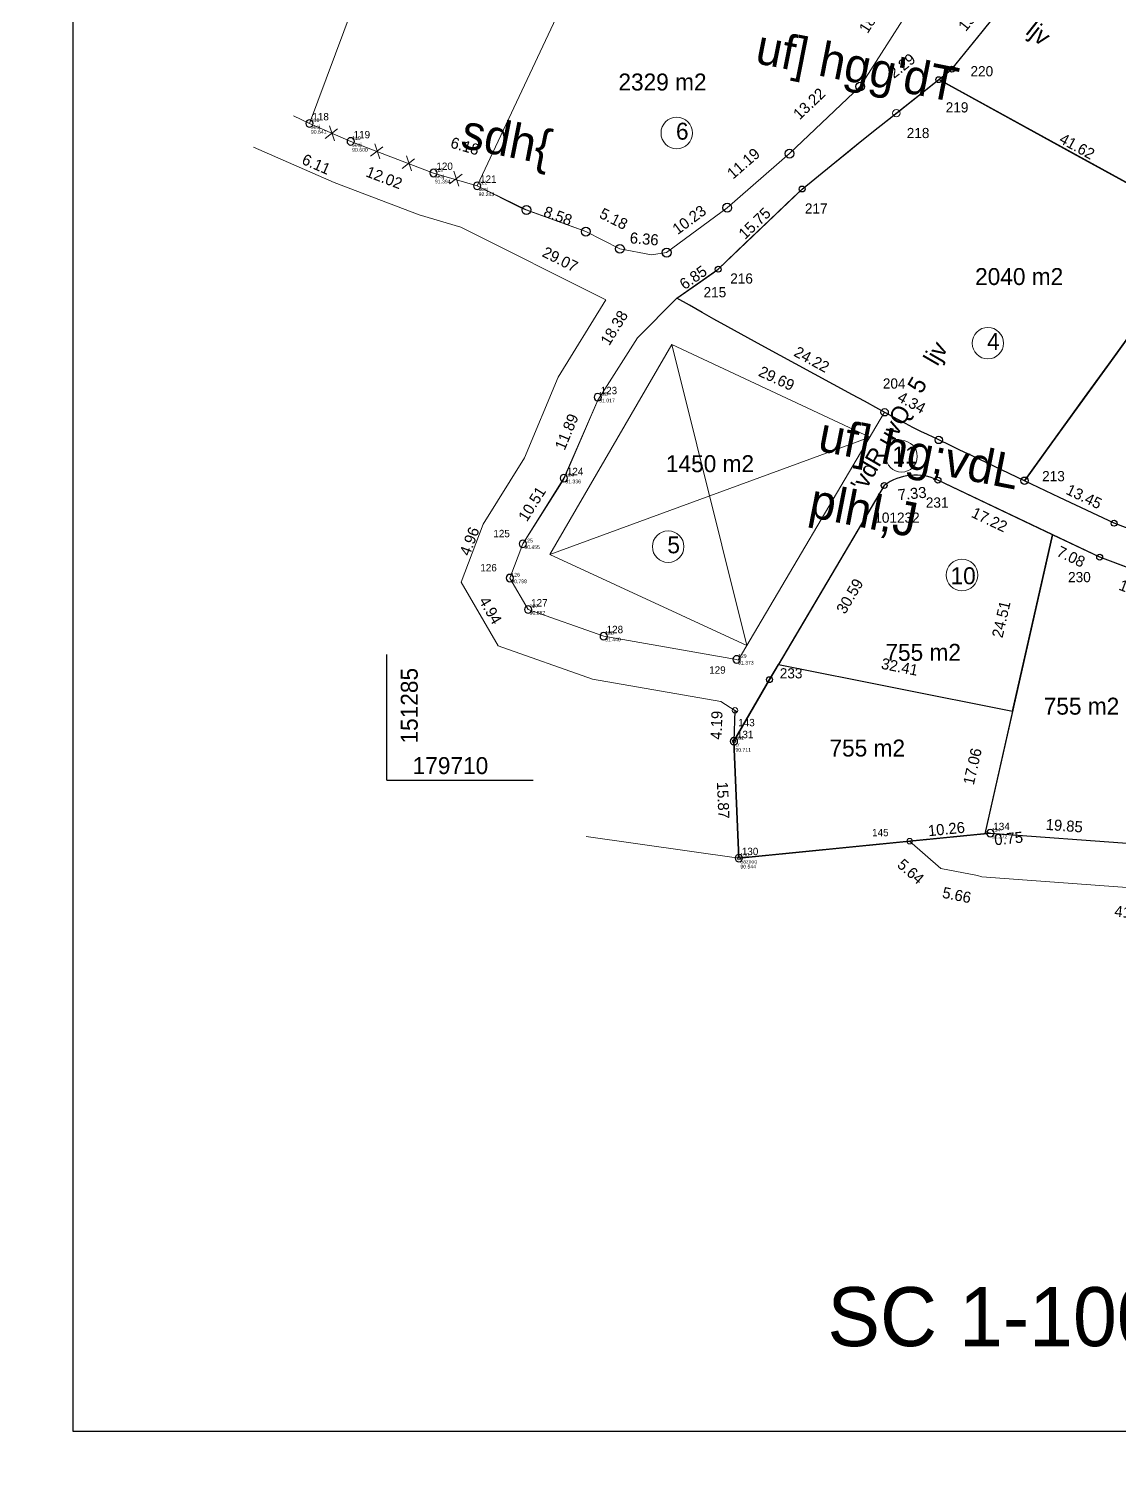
# Model space of a CAD drawing. Header units: millimetres. Extents: x 0 to 151572, y 0 to 180002.
# Drawn here: x 151236.5 to 151384.3, y 179614.7 to 179811.9 of the extents above; entities that cross this region are included whole.
import ezdxf

# ---------------------------------------------------------------- set-up
doc = ezdxf.new("R2010")
doc.units = ezdxf.units.MM
doc.layers.get('0').update_dxf_attribs({"linetype": 'CONTINUOUS'})
doc.layers.get('DEFPOINTS').update_dxf_attribs({"linetype": 'CONTINUOUS'})
for name, color, linetype in [('5azooq', 7, 'CONTINUOUS'), ('cr', 7, 'CONTINUOUS'), ('DIM', 12, 'CONTINUOUS'), ('DIM6', 2, 'CONTINUOUS'), ('FRAME', 7, 'CONTINUOUS'), ('Layer1', 4, 'CONTINUOUS'), ('LINE', 3, 'CONTINUOUS'), ('Point_Names', 7, 'CONTINUOUS'), ('seaj', 7, 'CONTINUOUS'), ('TEXT', 6, 'CONTINUOUS')]:
    doc.layers.add(name, color=color, linetype=linetype)
doc.styles.add('F1', font='f1.shx', dxfattribs={"height": 0.5})
doc.styles.add('MONOTEXT', font='txt')
doc.dimstyles.new('250', dxfattribs={"dimtxt": 1.5, "dimasz": 0.18, "dimexe": 0.18, "dimexo": 0.0625, "dimgap": 0.09, "dimtad": 0, "dimzin": 0, "dimdsep": 46, "dimtxsty": 'Standard', "dimcen": 0.09, "dimse1": 1, "dimse2": 1, "dimsd1": 1, "dimsd2": 1, "dimclrt": 2, "dimazin": 0, "dimtfac": 1, "dimtofl": 0, "dimtmove": 0, "dimatfit": 3, "dimfxl": 0, "dimtolj": 1, "dimtzin": 0, "dimarcsym": 0})

# ---------------------------------------------------------------- blocks, each defined once
blk = doc.blocks.new('CIRCLE', base_point=(100, 100))
at = {"color": 0}
for start, end in [(90, 270), (270, 90)]:
    blk.add_arc((100, 100), 100, start, end, dxfattribs=at)
at = {"flags": 1}
for tag in ['NAME', 'FEATURE_CODE']:
    blk.add_attdef(tag, (0, 0), '', height=1, dxfattribs=at)
blk = doc.blocks.new('*D36')
at = {"layer": 'DEFPOINTS', "color": 0}
for p in [(151301.7, 179737.42), (151304.18, 179733.16), (151300.31, 179730.9)]:
    blk.add_point(p, dxfattribs=at)
at = {"layer": 'DIM6', "color": 2, "lineweight": 0, "insert": (151299.06, 179733.03), "char_height": 1.5, "attachment_point": 5, "rotation": 300.2538}
blk.add_mtext('\\A1;4.94', dxfattribs=at)
blk = doc.blocks.new('*D35')
at = {"layer": 'DEFPOINTS', "color": 0}
for p in [(151303.46, 179742.05), (151295.25, 179739.88), (151301.7, 179737.42)]:
    blk.add_point(p, dxfattribs=at)
at = {"layer": 'DIM6', "color": 2, "lineweight": 0, "insert": (151296.22, 179742.4), "char_height": 1.5, "attachment_point": 5, "rotation": 69.1301}
blk.add_mtext('\\A1;4.96', dxfattribs=at)
blk = doc.blocks.new('*D34')
at = {"layer": 'DEFPOINTS', "color": 0}
for p in [(151309.03, 179750.97), (151301.93, 179743.01), (151303.46, 179742.05)]:
    blk.add_point(p, dxfattribs=at)
at = {"layer": 'DIM6', "color": 2, "lineweight": 0, "insert": (151304.71, 179747.47), "char_height": 1.5, "attachment_point": 5, "rotation": 58.0022}
blk.add_mtext('\\A1;10.51', dxfattribs=at)
blk = doc.blocks.new('*D33')
at = {"layer": 'DEFPOINTS', "color": 0}
for p in [(151313.62, 179761.93), (151307.11, 179751.77), (151309.03, 179750.97)]:
    blk.add_point(p, dxfattribs=at)
at = {"layer": 'DIM6', "color": 2, "lineweight": 0, "insert": (151309.41, 179757.25), "char_height": 1.5, "attachment_point": 5, "rotation": 67.3004}
blk.add_mtext('\\A1;11.89', dxfattribs=at)
blk = doc.blocks.new('*D32')
at = {"layer": 'DEFPOINTS', "color": 0}
for p in [(151323.25, 179777.59), (151311.04, 179763.52), (151313.62, 179761.93)]:
    blk.add_point(p, dxfattribs=at)
at = {"layer": 'DIM6', "color": 2, "lineweight": 0, "insert": (151315.86, 179771.35), "char_height": 1.5, "attachment_point": 5, "rotation": 58.401}
blk.add_mtext('\\A1;18.38', dxfattribs=at)
blk = doc.blocks.new('*D31')
at = {"layer": 'DEFPOINTS', "color": 0}
for p in [(151297.26, 179790.61), (151295.52, 179787.14), (151323.25, 179777.59)]:
    blk.add_point(p, dxfattribs=at)
at = {"layer": 'DIM6', "color": 2, "lineweight": 0, "insert": (151308.52, 179780.63), "char_height": 1.5, "attachment_point": 5, "rotation": 333.387}
blk.add_mtext('\\A1;29.07', dxfattribs=at)
blk = doc.blocks.new('*D30')
at = {"layer": 'DEFPOINTS', "color": 0}
for p in [(151292.64, 179796.84), (151291.33, 179792.34), (151297.26, 179790.61)]:
    blk.add_point(p, dxfattribs=at)
at = {"layer": 'DIM6', "color": 2, "lineweight": 0, "insert": (151295.61, 179795.98), "char_height": 1.5, "attachment_point": 5, "rotation": 343.7105}
blk.add_mtext('\\A1;6.18', dxfattribs=at)
blk = doc.blocks.new('*D29')
at = {"layer": 'DEFPOINTS', "color": 0}
for p in [(151280.1, 179796.64), (151279.04, 179793.85), (151291.33, 179792.34)]:
    blk.add_point(p, dxfattribs=at)
at = {"layer": 'DIM6', "color": 2, "lineweight": 0, "insert": (151284.65, 179791.71), "char_height": 1.5, "attachment_point": 5, "rotation": 339.0704}
blk.add_mtext('\\A1;12.02', dxfattribs=at)
blk = doc.blocks.new('*D28')
at = {"layer": 'DEFPOINTS', "color": 0}
for p in [(151274.5, 179799.07), (151280.1, 179796.64), (151272.63, 179794.74)]:
    blk.add_point(p, dxfattribs=at)
at = {"layer": 'DIM6', "color": 2, "lineweight": 0, "insert": (151275.43, 179793.53), "char_height": 1.5, "attachment_point": 5, "rotation": 336.5259}
blk.add_mtext('\\A1;6.11', dxfattribs=at)
blk = doc.blocks.new('*D8')
at = {"layer": 'DEFPOINTS', "color": 0}
for p in [(151332.1, 179715.29), (151330.97, 179699.36), (151332.78, 179699.43)]:
    blk.add_point(p, dxfattribs=at)
at = {"layer": 'DIM6', "color": 2, "lineweight": 0, "insert": (151330.63, 179707.28), "char_height": 1.5, "attachment_point": 5, "rotation": 272.4301}
blk.add_mtext('\\A1;15.87', dxfattribs=at)
blk = doc.blocks.new('*D6')
at = {"layer": 'DEFPOINTS', "color": 0}
for p in [(151355.94, 179701.73), (151360.19, 179698.02), (151358.22, 179695.77)]:
    blk.add_point(p, dxfattribs=at)
at = {"layer": 'DIM6', "color": 2, "lineweight": 0, "insert": (151356.09, 179697.62), "char_height": 1.5, "attachment_point": 5, "rotation": 318.8073}
blk.add_mtext('\\A1;5.64', dxfattribs=at)
blk = doc.blocks.new('*D5')
at = {"layer": 'DEFPOINTS', "color": 0}
for p in [(151360.19, 179698.02), (151365.73, 179696.89), (151365.11, 179693.86)]:
    blk.add_point(p, dxfattribs=at)
at = {"layer": 'DIM6', "color": 2, "lineweight": 0, "insert": (151362.34, 179694.42), "char_height": 1.5, "attachment_point": 5, "rotation": 348.4714}
blk.add_mtext('\\A1;5.66', dxfattribs=at)
blk = doc.blocks.new('*D4')
at = {"layer": 'DEFPOINTS', "color": 0}
for p in [(151365.73, 179696.89), (151407.32, 179692.47), (151407.04, 179689.8)]:
    blk.add_point(p, dxfattribs=at)
at = {"layer": 'DIM6', "color": 2, "lineweight": 0, "insert": (151386.24, 179692), "char_height": 1.5, "attachment_point": 5, "rotation": 353.9365}
blk.add_mtext('\\A1;41.83', dxfattribs=at)
blk = doc.blocks.new('*D3')
at = {"layer": 'DEFPOINTS', "color": 0}
for p in [(151329.82, 179719.56), (151332.24, 179719.48), (151332.1, 179715.29)]:
    blk.add_point(p, dxfattribs=at)
at = {"layer": 'DIM6', "color": 2, "lineweight": 0, "insert": (151329.75, 179717.46), "char_height": 1.5, "attachment_point": 5, "rotation": 88.1354}
blk.add_mtext('\\A1;4.19', dxfattribs=at)
blk = doc.blocks.new('*D43')
at = {"layer": 'DEFPOINTS', "color": 0}
for p in [(151353.93, 179762.45), (151352.55, 179759.89, 92.68), (151356.36, 179757.82, 93.5)]:
    blk.add_point(p, dxfattribs=at)
at = {"layer": 'DIM6', "color": 2, "insert": (151356.21, 179761.21), "char_height": 1.5, "attachment_point": 5, "rotation": 331.4659}
blk.add_mtext('\\A1;4.34', dxfattribs=at)
blk = doc.blocks.new('*D44')
at = {"layer": 'DEFPOINTS', "color": 0}
for p in [(151332.02, 179772.85), (151331.27, 179771.46, 93.5), (151352.55, 179759.89, 92.68)]:
    blk.add_point(p, dxfattribs=at)
at = {"layer": 'DIM6', "color": 2, "insert": (151342.66, 179767.07), "char_height": 1.5, "attachment_point": 5, "rotation": 331.4659}
blk.add_mtext('\\A1;24.22', dxfattribs=at)
blk = doc.blocks.new('*D46')
at = {"layer": 'DEFPOINTS', "color": 0}
for p in [(151371.53, 179750.62), (151384.33, 179746.22), (151383.68, 179744.85)]:
    blk.add_point(p, dxfattribs=at)
at = {"layer": 'DIM6', "color": 2, "insert": (151379.61, 179748.46), "char_height": 1.5, "attachment_point": 5, "rotation": 334.604}
blk.add_mtext('\\A1;13.45', dxfattribs=at)
blk = doc.blocks.new('*D57')
at = {"layer": 'DEFPOINTS', "color": 0}
for p in [(151329.39, 179780.12), (151329.97, 179779.29, 92.39), (151324.34, 179775.39, 92.27)]:
    blk.add_point(p, dxfattribs=at)
at = {"layer": 'DIM6', "color": 2, "insert": (151326.58, 179778.17), "char_height": 1.5, "attachment_point": 5, "rotation": 34.7182}
blk.add_mtext('\\A1;6.85', dxfattribs=at)
blk = doc.blocks.new('*D60')
at = {"layer": 'DEFPOINTS', "color": 0}
for p in [(151340.6, 179790.96), (151341.35, 179790.17, 92.68), (151329.97, 179779.29, 92.39)]:
    blk.add_point(p, dxfattribs=at)
at = {"layer": 'DIM6', "color": 2, "insert": (151334.91, 179785.52), "char_height": 1.5, "attachment_point": 5, "rotation": 43.7306}
blk.add_mtext('\\A1;15.75', dxfattribs=at)
blk = doc.blocks.new('*D61')
at = {"layer": 'DEFPOINTS', "color": 0}
for p in [(151358.85, 179810.01), (151361.69, 179806.42, 0.88), (151359.89, 179805.01, 0.88)]:
    blk.add_point(p, dxfattribs=at)
at = {"layer": 'DIM6', "color": 2, "insert": (151354.89, 179806.88), "char_height": 1.5, "attachment_point": 5, "rotation": 38.2867}
blk.add_mtext('\\A1;2.29', dxfattribs=at)
blk = doc.blocks.new('*D62')
at = {"layer": 'DEFPOINTS', "color": 0}
for p in [(151369.32, 179819.78), (151371.21, 179818.26, 0.88), (151361.69, 179806.42, 0.88)]:
    blk.add_point(p, dxfattribs=at)
at = {"layer": 'DIM6', "color": 2, "insert": (151364.56, 179813.86), "char_height": 1.5, "attachment_point": 5, "rotation": 51.1743}
blk.add_mtext('\\A1;15.19', dxfattribs=at)
blk = doc.blocks.new('*D68')
at = {"layer": 'DEFPOINTS', "color": 0}
for p in [(151396.4, 179785.01), (151399.78, 179782.57), (151371.53, 179750.62)]:
    blk.add_point(p, dxfattribs=at)
at = {"layer": 'DIM6', "color": 2, "insert": (151387.35, 179765.37), "char_height": 1.5, "attachment_point": 5, "rotation": 54.1384}
blk.add_mtext('\\A1;42.44', dxfattribs=at)
blk = doc.blocks.new('*D69')
at = {"layer": 'DEFPOINTS', "color": 0}
for p in [(151359.89, 179805.01, 0.88), (151360.41, 179805.95), (151396.4, 179785.01)]:
    blk.add_point(p, dxfattribs=at)
at = {"layer": 'DIM6', "color": 2, "insert": (151378.66, 179795.96), "char_height": 1.5, "attachment_point": 5, "rotation": 331.2913}
blk.add_mtext('\\A1;41.62', dxfattribs=at)
blk = doc.blocks.new('*D78')
at = {"layer": 'DEFPOINTS', "color": 0}
for p in [(151291.89, 179845.62), (151294.83, 179844.52), (151274.5, 179799.07)]:
    blk.add_point(p, dxfattribs=at)
at = {"layer": 'DIM6', "color": 2, "insert": (151286.13, 179821.25), "char_height": 1.5, "attachment_point": 5, "rotation": 69.5151}
blk.add_mtext('\\A1;49.69', dxfattribs=at)
blk = doc.blocks.new('*D79')
at = {"layer": 'DEFPOINTS', "color": 0}
for p in [(151319.72, 179838.41, 91.3), (151293.63, 179792.31), (151297.26, 179790.61, 91.3)]:
    blk.add_point(p, dxfattribs=at)
at = {"layer": 'DIM6', "color": 2, "insert": (151304.86, 179816.21), "char_height": 1.5, "attachment_point": 5, "rotation": 64.8366}
blk.add_mtext('\\A1;52.81', dxfattribs=at)
blk = doc.blocks.new('*D105')
at = {"layer": 'DEFPOINTS', "color": 0}
for p in [(151303.95, 179787.34, 91.3), (151312.24, 179785.05), (151312, 179784.39, 91.3)]:
    blk.add_point(p, dxfattribs=at)
at = {"layer": 'DIM6', "color": 2, "insert": (151308.22, 179786.52), "char_height": 1.5, "attachment_point": 5, "rotation": 339.9257}
blk.add_mtext('\\A1;8.58', dxfattribs=at)
blk = doc.blocks.new('*D106')
at = {"layer": 'DEFPOINTS', "color": 0}
for p in [(151318.09, 179784.97), (151312, 179784.39, 91.3), (151316.63, 179782.06, 91.3)]:
    blk.add_point(p, dxfattribs=at)
at = {"layer": 'DIM6', "color": 2, "insert": (151315.78, 179786.13), "char_height": 1.5, "attachment_point": 5, "rotation": 333.2844}
blk.add_mtext('\\A1;5.18', dxfattribs=at)
blk = doc.blocks.new('*D107')
at = {"layer": 'DEFPOINTS', "color": 0}
for p in [(151323.1, 179783.15), (151316.63, 179782.06, 91.3), (151322.97, 179781.55, 91.3)]:
    blk.add_point(p, dxfattribs=at)
at = {"layer": 'DIM6', "color": 2, "insert": (151319.93, 179783.4), "char_height": 1.5, "attachment_point": 5, "rotation": 355.3859}
blk.add_mtext('\\A1;6.36', dxfattribs=at)
blk = doc.blocks.new('*D108')
at = {"layer": 'DEFPOINTS', "color": 0}
for p in [(151331.19, 179787.64, 91.3), (151321.93, 179782.95), (151322.97, 179781.55, 91.3)]:
    blk.add_point(p, dxfattribs=at)
at = {"layer": 'DIM6', "color": 2, "insert": (151326.04, 179786), "char_height": 1.5, "attachment_point": 5, "rotation": 36.514}
blk.add_mtext('\\A1;10.23', dxfattribs=at)
blk = doc.blocks.new('*D109')
at = {"layer": 'DEFPOINTS', "color": 0}
for p in [(151339.64, 179794.97, 91.3), (151329.16, 179789.97), (151331.19, 179787.64, 91.3)]:
    blk.add_point(p, dxfattribs=at)
at = {"layer": 'DIM6', "color": 2, "insert": (151333.39, 179793.64), "char_height": 1.5, "attachment_point": 5, "rotation": 40.9566}
blk.add_mtext('\\A1;11.19', dxfattribs=at)
blk = doc.blocks.new('*D110')
at = {"layer": 'DEFPOINTS', "color": 0}
for p in [(151347.12, 179806.3), (151349.23, 179804.08, 91.3), (151339.64, 179794.97, 91.3)]:
    blk.add_point(p, dxfattribs=at)
at = {"layer": 'DIM6', "color": 2, "insert": (151342.32, 179801.74), "char_height": 1.5, "attachment_point": 5, "rotation": 43.5345}
blk.add_mtext('\\A1;13.22', dxfattribs=at)
blk = doc.blocks.new('*D111')
at = {"layer": 'DEFPOINTS', "color": 0}
for p in [(151358.95, 179819.29, 91.3), (151346.1, 179806.07), (151349.23, 179804.08, 91.3)]:
    blk.add_point(p, dxfattribs=at)
at = {"layer": 'DIM6', "color": 2, "insert": (151350.96, 179813.68), "char_height": 1.5, "attachment_point": 5, "rotation": 57.4236}
blk.add_mtext('\\A1;18.05', dxfattribs=at)
blk = doc.blocks.new('*D112')
at = {"layer": 'DEFPOINTS', "color": 0}
for p in [(151324.44, 179770.77), (151323.65, 179769.1, 92.32), (151350.56, 179756.53, 92.63)]:
    blk.add_point(p, dxfattribs=at)
at = {"layer": 'DIM6', "color": 2, "insert": (151337.89, 179764.49), "char_height": 1.5, "attachment_point": 5, "rotation": 334.9696}
blk.add_mtext('\\A1;29.69', dxfattribs=at)
blk = doc.blocks.new('*D113')
at = {"layer": 'DEFPOINTS', "color": 0}
for p in [(151352.49, 179749.97, 97.69), (151359.79, 179750.68, 97.69), (151352.63, 179748.51)]:
    blk.add_point(p, dxfattribs=at)
at = {"layer": 'DIM6', "color": 2, "insert": (151356.28, 179748.87), "char_height": 1.5, "attachment_point": 5, "rotation": 5.5684}
blk.add_mtext('\\A1;7.33', dxfattribs=at)
blk = doc.blocks.new('*D114')
at = {"layer": 'DEFPOINTS', "color": 0}
for p in [(151352.49, 179749.97, 92.57), (151336.92, 179723.64, 92.18), (151340.04, 179721.8)]:
    blk.add_point(p, dxfattribs=at)
at = {"layer": 'DIM6', "color": 2, "insert": (151347.82, 179734.96), "char_height": 1.5, "attachment_point": 5, "rotation": 59.4078}
blk.add_mtext('\\A1;30.59', dxfattribs=at)
blk = doc.blocks.new('*D117')
at = {"layer": 'DEFPOINTS', "color": 0}
for p in [(151359.79, 179750.68), (151375.34, 179743.28), (151374.56, 179741.64)]:
    blk.add_point(p, dxfattribs=at)
at = {"layer": 'DIM6', "color": 2, "insert": (151366.78, 179745.34), "char_height": 1.5, "attachment_point": 5, "rotation": 334.5533}
blk.add_mtext('\\A1;17.22', dxfattribs=at)
blk = doc.blocks.new('*D118')
at = {"layer": 'DEFPOINTS', "color": 0}
for p in [(151375.34, 179743.28), (151381.73, 179740.24), (151381.04, 179738.78)]:
    blk.add_point(p, dxfattribs=at)
at = {"layer": 'DIM6', "color": 2, "insert": (151377.84, 179740.31), "char_height": 1.5, "attachment_point": 5, "rotation": 334.5533}
blk.add_mtext('\\A1;7.08', dxfattribs=at)
blk = doc.blocks.new('*D119')
at = {"layer": 'DEFPOINTS', "color": 0}
for p in [(151381.73, 179740.24), (151393.64, 179735.78), (151392.77, 179733.45)]:
    blk.add_point(p, dxfattribs=at)
at = {"layer": 'DIM6', "color": 2, "insert": (151386.82, 179735.69), "char_height": 1.5, "attachment_point": 5, "rotation": 339.471}
blk.add_mtext('\\A1;12.72', dxfattribs=at)
blk = doc.blocks.new('*D122')
at = {"layer": 'DEFPOINTS', "color": 0}
for p in [(151338.69, 179728.53), (151338.13, 179725.69), (151369.92, 179719.38)]:
    blk.add_point(p, dxfattribs=at)
at = {"layer": 'DIM6', "color": 2, "insert": (151354.59, 179725.37), "char_height": 1.5, "attachment_point": 5, "rotation": 348.7759}
blk.add_mtext('\\A1;32.41', dxfattribs=at)
blk = doc.blocks.new('*D123')
at = {"layer": 'DEFPOINTS', "color": 0}
for p in [(151366.35, 179720.19), (151369.92, 179719.38), (151366.15, 179702.74)]:
    blk.add_point(p, dxfattribs=at)
at = {"layer": 'DIM6', "color": 2, "insert": (151364.47, 179711.87), "char_height": 1.5, "attachment_point": 5, "rotation": 77.227}
blk.add_mtext('\\A1;17.06', dxfattribs=at)
blk = doc.blocks.new('*D124')
at = {"layer": 'DEFPOINTS', "color": 0}
for p in [(151371.18, 179744.22), (151375.34, 179743.28), (151369.92, 179719.38)]:
    blk.add_point(p, dxfattribs=at)
at = {"layer": 'DIM6', "color": 2, "insert": (151368.37, 179731.83), "char_height": 1.5, "attachment_point": 5, "rotation": 77.227}
blk.add_mtext('\\A1;24.51', dxfattribs=at)
blk = doc.blocks.new('*D125')
at = {"layer": 'DEFPOINTS', "color": 0}
for p in [(151367.02, 179704.56), (151366.89, 179702.82), (151386.69, 179701.37)]:
    blk.add_point(p, dxfattribs=at)
at = {"layer": 'DIM6', "color": 2, "insert": (151376.92, 179703.83), "char_height": 1.5, "attachment_point": 5, "rotation": 355.8107}
blk.add_mtext('\\A1;19.85', dxfattribs=at)
blk = doc.blocks.new('*D126')
at = {"layer": 'DEFPOINTS', "color": 0}
for p in [(151366.15, 179702.74), (151366.24, 179701.79), (151366.89, 179702.82)]:
    blk.add_point(p, dxfattribs=at)
at = {"layer": 'DIM6', "color": 2, "insert": (151369.37, 179702.1), "char_height": 1.5, "attachment_point": 5, "rotation": 5.6392}
blk.add_mtext('\\A1;0.75', dxfattribs=at)
blk = doc.blocks.new('*D127')
at = {"layer": 'DEFPOINTS', "color": 0}
for p in [(151355.83, 179702.87), (151355.94, 179701.74), (151366.15, 179702.74)]:
    blk.add_point(p, dxfattribs=at)
at = {"layer": 'DIM6', "color": 2, "insert": (151360.93, 179703.38), "char_height": 1.5, "attachment_point": 5, "rotation": 5.6392}
blk.add_mtext('\\A1;10.26', dxfattribs=at)

msp = doc.modelspace()

# ---------------------------------------------------------------- linework, layer by layer
at = {"color": 7}
for q in [(151285, 179727.061), (151304.858, 179710)]:
    msp.add_line((151285, 179710), q, dxfattribs=at)
at = {"layer": 'DIM', "color": 7, "lineweight": 0}
for p, q in [((151332.557, 179719.282), (151332.241, 179719.477)), ((151355.944, 179701.732, 13.114), (151355.944, 179701.732, 13.114))]:
    msp.add_line(p, q, dxfattribs=at)
at = {"layer": 'DIM', "color": 7, "lineweight": 0, "flags": 128}
for points in [[(151303.387, 179787.54), (151297.261, 179790.609), (151291.327, 179792.343), (151280.104, 179796.636), (151274.503, 179799.068), (151291.893, 179845.615)], [(151414.856, 179833.303), (151437.645, 179788.494), (151470.563, 179786.588), (151470.236, 179733.763), (151436.208, 179711.244), (151444.083, 179679.299), (151409.228, 179698.264), (151386.691, 179701.368), (151366.894, 179702.818), (151366.418, 179702.973)], [(151332.466, 179726.387), (151314.431, 179729.526), (151304.184, 179733.157), (151301.697, 179737.421), (151303.462, 179742.052), (151309.032, 179750.965), (151313.62, 179761.535)], [(151355.944, 179701.732), (151332.778, 179699.432), (151332.105, 179715.287), (151332.241, 179719.477)], [(151366.894, 179702.818), (151366.396, 179702.769)]]:
    msp.add_lwpolyline(points, dxfattribs=at)
at = {"layer": 'DIM6', "color": 7, "lineweight": 0}
for p, q in [((151368.94, 179815.437, 94.253), (151361.687, 179806.423, 94.247)), ((151361.687, 179806.423, 94.247), (151349.214, 179796.578, 93.395)), ((151354.136, 179800.463, 94.935), (151349.214, 179796.578, 94.935)), ((151274.503, 179799.068), (151272.326, 179800.118)), ((151278.31, 179798.318), (151276.623, 179797.034)), ((151277.205, 179798.739), (151277.888, 179796.713)), ((151278.19, 179798.238), (151278.31, 179798.318)), ((151283.367, 179796.311), (151284.051, 179794.286)), ((151349.214, 179796.578, 93.395), (151341.348, 179790.175, 92.678)), ((151349.214, 179796.578, 94.935), (151341.348, 179790.175, 94.935)), ((151284.472, 179795.89), (151282.785, 179794.606)), ((151284.353, 179795.81), (151284.472, 179795.89)), ((151287.651, 179794.673), (151288.335, 179792.647)), ((151288.757, 179794.252), (151287.07, 179792.968)), ((151288.637, 179794.172), (151288.757, 179794.252)), ((151294.102, 179792.594), (151294.785, 179790.569)), ((151295.207, 179792.173), (151293.52, 179790.889)), ((151295.087, 179792.093), (151295.207, 179792.173)), ((151341.348, 179790.175, 92.678), (151329.969, 179779.289, 92.386)), ((151341.348, 179790.175, 94.935), (151329.969, 179779.289, 94.935)), ((151329.969, 179779.289, 92.386), (151324.339, 179775.388, 92.274)), ((151329.969, 179779.289, 94.935), (151324.339, 179775.388, 94.935)), ((151324.339, 179775.388, 92.274), (151319.018, 179769.983, 91.529)), ((151324.339, 179775.388, 92.274), (151331.268, 179771.462, 92.12)), ((151324.339, 179775.388, 94.935), (151331.268, 179771.462, 94.935)), ((151331.268, 179771.462, 92.12), (151356.356, 179757.821, 93.668)), ((151331.268, 179771.462, 94.935), (151352.545, 179759.893, 94.935)), ((151319.018, 179769.983, 91.529), (151313.62, 179761.535, 91.017)), ((151352.545, 179759.893, 94.935), (151356.356, 179757.821, 94.935)), ((151356.356, 179757.821, 93.668), (151383.681, 179744.848, 94.165)), ((151356.356, 179757.821, 94.935), (151383.681, 179744.848, 94.935)), ((151366.179, 179747.623, 97.687), (151359.64, 179750.751, 97.687)), ((151383.681, 179744.848, 94.165), (151396.047, 179740.218, 97.687)), ((151383.681, 179744.848, 94.935), (151396.047, 179740.218, 94.935)), ((151332.241, 179719.477), (151330.3, 179720.674))]:
    msp.add_line(p, q, dxfattribs=at)
at = {"layer": 'DIM6'}
for p, q in [((151359.892, 179805.007, 90.532), (151411.984, 179776.477, -0.728)), ((151366.894, 179702.818, 91.372), (151355.944, 179701.732, 13.114))]:
    msp.add_line(p, q, dxfattribs=at)
at = {"layer": 'DIM6', "color": 7, "lineweight": 0, "flags": 128}
for points, elevation in [([(151358.946, 179819.291), (151343.806, 179829.555), (151341.449, 179832.204), (151339.318, 179836.616), (151337.233, 179846.837), (151335.067, 179860.759), (151329.19, 179858.715), (151319.718, 179838.41), (151319.718, 179838.41), (151297.261, 179790.609), (151297.261, 179790.609), (151297.261, 179790.609), (151297.261, 179790.609), (151303.947, 179787.335), (151312.004, 179784.391), (151316.629, 179782.063), (151320.906, 179781.257), (151322.972, 179781.551), (151331.191, 179787.637), (151339.639, 179794.969), (151349.226, 179804.078), (151358.946, 179819.291)], 91.302), ([(151352.545, 179759.893), (151331.268, 179771.462), (151324.339, 179775.388), (151319.018, 179769.983), (151313.62, 179761.535), (151309.005, 179750.825), (151303.462, 179742.052), (151301.697, 179737.421), (151304.184, 179733.157), (151314.431, 179729.526), (151332.46, 179726.388), (151332.664, 179726.265)], 92.679)]:
    msp.add_lwpolyline(points, close=True, dxfattribs=dict(at, elevation=elevation))
for points, elevation in [([(151303.387, 179787.54), (151312.004, 179784.391), (151316.629, 179782.063), (151320.906, 179781.257), (151322.972, 179781.551), (151331.191, 179787.637), (151339.639, 179794.969), (151349.226, 179804.078), (151358.946, 179819.291), (151343.806, 179829.555), (151341.449, 179832.204), (151339.318, 179836.616), (151337.233, 179846.837), (151335.067, 179860.759)], 91.302), ([(151371.209, 179818.256), (151361.687, 179806.423), (151349.214, 179796.578), (151341.348, 179790.175), (151329.969, 179779.289), (151324.339, 179775.388), (151331.268, 179771.462), (151356.356, 179757.821), (151383.681, 179744.848), (151397.085, 179739.829), (151416.936, 179728.929), (151448.835, 179719.6)], 94.253)]:
    msp.add_lwpolyline(points, dxfattribs=dict(at, elevation=elevation))
at = {"layer": 'DIM6', "color": 0, "flags": 128}
for points, elevation in [([(151415.305, 179823.596), (151421.723, 179810.466), (151424.467, 179804.854), (151430.07, 179793.5), (151424.582, 179791.138), (151417.906, 179784.862), (151413.326, 179780.555), (151411.064, 179776.981), (151396.397, 179785.014), (151359.892, 179805.007), (151361.687, 179806.423), (151363.999, 179809.297), (151365.77, 179811.498), (151371.209, 179818.256)], 0.884), ([(151391.67, 179778.474), (151384.031, 179767.907), (151375.332, 179755.873), (151371.532, 179750.616), (151364.338, 179754.031), (151362.762, 179754.78), (151361.495, 179755.381), (151359.888, 179756.144), (151358.36, 179756.87), (151357.461, 179757.296), (151356.356, 179757.821), (151355.371, 179758.357), (151353.553, 179759.345), (151351.771, 179760.314), (151349.801, 179761.385), (151348.209, 179762.251), (151343.022, 179765.071), (151335.781, 179769.008), (151331.268, 179771.462), (151329.365, 179772.54), (151327.803, 179773.425), (151326.071, 179774.407), (151324.339, 179775.388), (151327.154, 179777.338), (151328.358, 179778.173), (151329.261, 179778.798), (151329.969, 179779.289), (151333.6, 179782.763), (151337.004, 179786.019), (151340.08, 179788.961), (151341.348, 179790.175), (151345.281, 179793.377), (151347.624, 179795.283), (151349.214, 179796.578), (151351.675, 179798.521), (151354.136, 179800.463), (151359.892, 179805.007), (151378.144, 179795.01), (151388.642, 179789.261)], 93.5)]:
    msp.add_lwpolyline(points, dxfattribs=dict(at, elevation=elevation))
at = {"layer": 'DIM6', "color": 7, "lineweight": 0, "flags": 128}
for points in [[(151330.3, 179720.674), (151312.903, 179723.701), (151300.108, 179728.236), (151295.068, 179736.877), (151298.064, 179744.735), (151303.685, 179753.731), (151308.265, 179764.681), (151314.709, 179775.156), (151295.058, 179785.002), (151289.411, 179786.652), (151277.836, 179791.079), (151266.89, 179795.833)], [(151415.009, 179724.283), (151394.995, 179735.273), (151394.294, 179735.535), (151381.729, 179740.24), (151365.548, 179747.922)]]:
    msp.add_lwpolyline(points, dxfattribs=at)
at = {"layer": 'DIM6', "color": 0, "flags": 128}
msp.add_lwpolyline([(151448.835, 179719.6), (151448.092, 179719.818), (151416.936, 179728.929), (151397.085, 179739.829), (151396.052, 179740.23), (151391.428, 179741.947), (151386.385, 179743.836), (151383.681, 179744.848), (151376.279, 179748.362), (151371.532, 179750.616), (151374.421, 179754.613), (151378.052, 179759.635), (151379.682, 179761.89), (151383.321, 179766.924), (151388.482, 179774.064), (151393.275, 179780.694), (151396.397, 179785.014), (151411.064, 179776.981), (151415.289, 179774.307), (151410.174, 179766.223), (151470.282, 179741.291), (151470.236, 179733.763)], close=True, dxfattribs=at)
at = {"layer": 'DIM6', "flags": 128}
for points in [[(151412.411, 179696.532), (151415.009, 179724.283), (151394.995, 179735.273), (151381.729, 179740.24), (151359.786, 179750.682, 0.277467), (151352.487, 179749.97), (151336.921, 179723.64), (151332.105, 179715.287), (151332.778, 179699.432), (151355.94, 179701.737), (151366.894, 179702.818), (151386.691, 179701.368), (151409.228, 179698.264)], [(151375.336, 179743.282), (151359.786, 179750.682, 0.277467), (151352.487, 179749.97), (151338.13, 179725.686), (151369.917, 179719.378)]]:
    msp.add_lwpolyline(points, format="xyb", close=True, dxfattribs=at)
for points in [[(151393.642, 179735.779), (151381.729, 179740.24), (151375.336, 179743.282), (151366.146, 179702.745), (151366.894, 179702.818), (151386.691, 179701.368)], [(151369.917, 179719.378), (151366.146, 179702.745), (151355.944, 179701.732), (151332.778, 179699.432), (151332.105, 179715.287), (151336.921, 179723.64), (151338.13, 179725.686)]]:
    msp.add_lwpolyline(points, close=True, dxfattribs=at)
at = {"layer": 'DIM6', "elevation": 9.449, "flags": 128}
msp.add_lwpolyline([(151332.557, 179719.282), (151332.241, 179719.477), (151332.105, 179715.287), (151332.778, 179699.432), (151355.94, 179701.737), (151355.94, 179701.737)], dxfattribs=at)
at = {"layer": 'DIM6'}
for centre, radius in [((151361.687, 179806.423, 0.884), 0.4), ((151349.226, 179804.078, 91.302), 0.6), ((151359.892, 179805.007, 0.884), 0.4), ((151339.639, 179794.969, 91.302), 0.6), ((151341.348, 179790.175, 93.5), 0.4), ((151303.947, 179787.335, 91.302), 0.6), ((151331.191, 179787.637, 91.302), 0.6), ((151312.004, 179784.391, 91.302), 0.6), ((151316.629, 179782.063, 91.302), 0.6), ((151322.972, 179781.551, 91.302), 0.6), ((151329.969, 179779.289, 92.386), 0.4), ((151352.545, 179759.893, 92.679), 0.5), ((151359.888, 179756.144, 93.5), 0.5), ((151359.786, 179750.682, 97.687), 0.4), ((151371.532, 179750.616), 0.5), ((151352.487, 179749.97, 92.571), 0.4), ((151383.681, 179744.848), 0.4), ((151381.729, 179740.24), 0.4), ((151336.921, 179723.64, 92.183), 0.4)]:
    msp.add_circle(centre, radius, dxfattribs=at)
at = {"layer": 'DIM6', "color": 7, "lineweight": 0}
for centre, radius in [((151354.136, 179800.463, 96.483), 0.5), ((151324.343, 179797.766), 2.138), ((151366.553, 179769.268), 2.138), ((151354.84, 179753.91), 2.138), ((151323.176, 179741.678), 2.138), ((151363.037, 179737.831), 2.138), ((151332.241, 179719.477), 0.371), ((151355.94, 179701.737, 9.449), 0.371)]:
    msp.add_circle(centre, radius, dxfattribs=at)
msp.add_arc((151356.71, 179744.441, 97.687), 6.957, 63.76457, 127.37227, dxfattribs=at)
at = {"layer": 'Layer1', "color": 7, "linetype": 'Continuous'}
msp.add_lwpolyline([(151522.38, 179621.744), (151522.38, 180001.744), (151242.38, 180001.744), (151242.38, 179621.744)], close=True, dxfattribs=at)
at = {"layer": 'LINE', "color": 7, "lineweight": 0}
for p, q in [((151332.778, 179699.432), (151312.064, 179702.362)), ((151355.94, 179701.737, 9.449), (151360.187, 179698.018, -13.435))]:
    msp.add_line(p, q, dxfattribs=at)
at = {"layer": 'LINE', "color": 7, "lineweight": 0, "flags": 128}
msp.add_lwpolyline([(151407.968, 179692.119), (151407.324, 179692.469), (151386.062, 179695.398), (151365.73, 179696.888), (151365.167, 179697.071), (151360.187, 179698.018)], dxfattribs=at)
at = {"layer": 'LINE', "color": 7, "lineweight": 0}
for centre in [(151332.105, 179715.287, 90.711), (151332.778, 179699.432, 90.544)]:
    msp.add_circle(centre, 0.24, dxfattribs=at)
at = {"layer": 'TEXT', "color": 7, "lineweight": 0}
for p, q in [((151323.655, 179769.098, 92.319), (151307.121, 179740.606, 91.358)), ((151323.655, 179769.098, 92.319), (151350.56, 179756.535, 92.63)), ((151333.863, 179728.293, 92.214), (151323.655, 179769.098, 92.319)), ((151352.545, 179759.893, 92.679), (151332.664, 179726.265, 92.185)), ((151350.56, 179756.535, 92.63), (151307.121, 179740.606, 91.358)), ((151352.487, 179749.97, 92.571), (151336.921, 179723.64, 92.183)), ((151307.121, 179740.606, 91.358), (151333.863, 179728.293, 92.214))]:
    msp.add_line(p, q, dxfattribs=at)

# ---------------------------------------------------------------- block references
at = {"color": 7}
ref = msp.add_blockref('CIRCLE', (151313.62, 179761.935, 91.017), dxfattribs=dict(at, xscale=0.005, yscale=0.005, zscale=0.005))
ref.add_attrib('NAME', '123', (151313.82, 179762.135, 91.017), dxfattribs={"height": 0.5})
ref.add_attrib('ELEVATION', '91.017', (151313.82, 179761.235, 91.017), dxfattribs={"height": 0.5})
ref = msp.add_blockref('CIRCLE', (151309.032, 179750.965, 91.336), dxfattribs=dict(at, xscale=0.005, yscale=0.005, zscale=0.005))
ref.add_attrib('NAME', '124', (151309.232, 179751.165, 91.336), dxfattribs={"height": 0.5})
ref.add_attrib('ELEVATION', '91.336', (151309.232, 179750.265, 91.336), dxfattribs={"height": 0.5})
ref = msp.add_blockref('CIRCLE', (151303.462, 179742.052, 90.455), dxfattribs=dict(at, xscale=0.005, yscale=0.005, zscale=0.005))
ref.add_attrib('NAME', '125', (151303.662, 179742.252, 90.455), dxfattribs={"height": 0.5})
ref.add_attrib('ELEVATION', '90.455', (151303.662, 179741.352, 90.455), dxfattribs={"height": 0.5})
ref = msp.add_blockref('CIRCLE', (151301.697, 179737.421, 90.798), dxfattribs=dict(at, xscale=0.005, yscale=0.005, zscale=0.005))
ref.add_attrib('NAME', '126', (151301.897, 179737.621, 90.798), dxfattribs={"height": 0.5})
ref.add_attrib('ELEVATION', '90.798', (151301.897, 179736.721, 90.798), dxfattribs={"height": 0.5})
ref = msp.add_blockref('CIRCLE', (151304.184, 179733.157, 90.882), dxfattribs=dict(at, xscale=0.005, yscale=0.005, zscale=0.005))
ref.add_attrib('NAME', '127', (151304.384, 179733.357, 90.882), dxfattribs={"height": 0.5})
ref.add_attrib('ELEVATION', '90.882', (151304.384, 179732.457, 90.882), dxfattribs={"height": 0.5})
ref = msp.add_blockref('CIRCLE', (151314.431, 179729.526, 91.44), dxfattribs=dict(at, xscale=0.005, yscale=0.005, zscale=0.005))
ref.add_attrib('NAME', '128', (151314.631, 179729.726, 91.44), dxfattribs={"height": 0.5})
ref.add_attrib('ELEVATION', '91.440', (151314.631, 179728.826, 91.44), dxfattribs={"height": 0.5})
ref = msp.add_blockref('CIRCLE', (151332.466, 179726.387, 91.373), dxfattribs=dict(at, xscale=0.005, yscale=0.005, zscale=0.005))
ref.add_attrib('NAME', '129', (151332.666, 179726.587, 91.373), dxfattribs={"height": 0.5})
ref.add_attrib('ELEVATION', '91.373', (151332.666, 179725.687, 91.373), dxfattribs={"height": 0.5})
ref = msp.add_blockref('CIRCLE', (151366.894, 179702.818, 91.372), dxfattribs=dict(at, xscale=0.005, yscale=0.005, zscale=0.005))
ref.add_attrib('NAME', '134', (151367.094, 179703.018, 91.372), dxfattribs={"height": 0.5})
ref.add_attrib('ELEVATION', '91.372', (151367.094, 179702.118, 91.372), dxfattribs={"height": 0.5})
at = {"layer": '5azooq', "color": 7}
ref = msp.add_blockref('CIRCLE', (151332.778, 179699.432, 90.544), dxfattribs=dict(at, xscale=0.005, yscale=0.005, zscale=0.005))
ref.add_attrib('NAME', '130', (151332.978, 179699.632, 90.544), dxfattribs={"layer": '0', "height": 0.5})
ref.add_attrib('FEATURE_CODE', '5azooq', (151332.978, 179698.732, 90.544), dxfattribs={"layer": '0', "height": 0.5})
ref.add_attrib('ELEVATION', '90.544', (151332.978, 179698.032, 90.544), dxfattribs={"layer": '0', "height": 0.5})
at = {"layer": 'cr', "color": 7}
ref = msp.add_blockref('CIRCLE', (151332.105, 179715.287, 90.711), dxfattribs=dict(at, xscale=0.005, yscale=0.005, zscale=0.005))
ref.add_attrib('NAME', '131', (151332.305, 179715.487, 90.711), dxfattribs={"layer": '0', "height": 0.5})
ref.add_attrib('FEATURE_CODE', 'cr', (151332.305, 179714.587, 90.711), dxfattribs={"layer": '0', "height": 0.5})
ref.add_attrib('ELEVATION', '90.711', (151332.305, 179713.887, 90.711), dxfattribs={"layer": '0', "height": 0.5})
at = {"layer": 'seaj', "color": 7}
ref = msp.add_blockref('CIRCLE', (151274.503, 179799.068, 90.641), dxfattribs=dict(at, xscale=0.005, yscale=0.005, zscale=0.005))
ref.add_attrib('NAME', '118', (151274.703, 179799.268, 90.641), dxfattribs={"layer": '0', "height": 0.5})
ref.add_attrib('FEATURE_CODE', 'seaj', (151274.703, 179798.368, 90.641), dxfattribs={"layer": '0', "height": 0.5})
ref.add_attrib('ELEVATION', '90.641', (151274.703, 179797.668, 90.641), dxfattribs={"layer": '0', "height": 0.5})
ref = msp.add_blockref('CIRCLE', (151280.104, 179796.636, 90.6), dxfattribs=dict(at, xscale=0.005, yscale=0.005, zscale=0.005))
ref.add_attrib('NAME', '119', (151280.304, 179796.836, 90.6), dxfattribs={"layer": '0', "height": 0.5})
ref.add_attrib('FEATURE_CODE', 'seaj', (151280.304, 179795.936, 90.6), dxfattribs={"layer": '0', "height": 0.5})
ref.add_attrib('ELEVATION', '90.600', (151280.304, 179795.236, 90.6), dxfattribs={"layer": '0', "height": 0.5})
ref = msp.add_blockref('CIRCLE', (151291.327, 179792.343, 91.394), dxfattribs=dict(at, xscale=0.005, yscale=0.005, zscale=0.005))
ref.add_attrib('NAME', '120', (151291.527, 179792.543, 91.394), dxfattribs={"layer": '0', "height": 0.5})
ref.add_attrib('FEATURE_CODE', 'seaj', (151291.527, 179791.643, 91.394), dxfattribs={"layer": '0', "height": 0.5})
ref.add_attrib('ELEVATION', '91.394', (151291.527, 179790.943, 91.394), dxfattribs={"layer": '0', "height": 0.5})
ref = msp.add_blockref('CIRCLE', (151297.261, 179790.609, 92.243), dxfattribs=dict(at, xscale=0.005, yscale=0.005, zscale=0.005))
ref.add_attrib('NAME', '121', (151297.461, 179790.809, 92.243), dxfattribs={"layer": '0', "height": 0.5})
ref.add_attrib('FEATURE_CODE', 'seaj', (151297.461, 179789.909, 92.243), dxfattribs={"layer": '0', "height": 0.5})
ref.add_attrib('ELEVATION', '92.243', (151297.461, 179789.209, 92.243), dxfattribs={"layer": '0', "height": 0.5})

# ---------------------------------------------------------------- texts
at = {"color": 7, "ltscale": 0.2}
msp.add_text('SC 1-1000', height=8.008, dxfattribs=at).set_placement((151344.778, 179633.256))
at = {"layer": 'FRAME', "color": 7, "style": 'F1'}
for s, height, rotation, p in [("'vdR uvQ   6   ljv", 2.34375, 321.70828, (151356.043, 179823.548)), ("uf] hgg'dT", 4.6875, 348.85001, (151334.82, 179807.282, -62.342)), ('sdh{', 4.6875, 348.85001, (151294.84, 179795.811)), ("'vdR uvQ   5   ljv", 2.34375, 59.94054, (151349.815, 179748.945)), ('uf] hg;vdL', 4.6875, 348.85001, (151343.319, 179754.721)), ('plhl,J', 4.6875, 348.85001, (151342.08, 179745.745))]:
    msp.add_text(s, height=height, rotation=rotation, dxfattribs=at).set_placement(p)
at = {"layer": 'Point_Names', "color": 7, "char_height": 1, "width": 3, "attachment_point": 7, "style": 'MONOTEXT'}
for s, insert in [('118', (151274.903, 179799.468, 90.641)), ('119', (151280.504, 179797.036, 90.6)), ('120', (151291.727, 179792.743, 91.394)), ('121', (151297.661, 179791.009, 92.243)), ('123', (151314.02, 179762.335, 91.017)), ('124', (151309.432, 179751.365, 91.336)), ('125', (151299.46, 179742.94, 90.455)), ('126', (151297.695, 179738.309, 90.798)), ('127', (151304.584, 179733.557, 90.882)), ('128', (151314.831, 179729.926, 91.44)), ('129', (151328.745, 179724.435, 91.373)), ('143', (151332.686, 179717.303, 90.711)), ('131', (151332.505, 179715.687, 90.711)), ('134', (151367.294, 179703.218, 91.372)), ('145', (151350.851, 179702.393, 90.711)), ('130', (151333.178, 179699.832, 90.544))]:
    msp.add_mtext(s, dxfattribs=dict(at, insert=insert))
at = {"layer": 'TEXT', "color": 7}
for s, height, p in [('220', 1.379, (151364.197, 179805.459)), ('2329 m2', 2.2984, (151316.427, 179803.534)), ('219', 1.379, (151360.837, 179800.559)), ('6', 2.298, (151324.235, 179796.864)), ('218', 1.379, (151355.547, 179797.079)), ('217', 1.379, (151341.727, 179786.839)), ('216', 1.379, (151331.597, 179777.349)), ('2040 m2', 2.2984, (151364.82, 179777.153)), ('215', 1.379, (151327.977, 179775.489)), ('4', 2.298, (151366.445, 179768.365)), ('204', 1.379, (151352.307, 179763.109)), ('11', 2.2984, (151353.602, 179752.947)), ('1450 m2', 2.2984, (151322.87, 179751.779, -95.788)), ('213', 1.379, (151373.917, 179750.549)), ('231', 1.379, (151358.137, 179746.969)), ('101232', 1.379, (151351.147, 179744.919)), ('5', 2.298, (151323.068, 179740.775)), ('10', 2.2984, (151361.489, 179736.578)), ('230', 1.379, (151377.437, 179736.859)), ('755 m2', 2.2984, (151352.652, 179726.197)), ('233', 1.379, (151338.317, 179723.809)), ('755 m2', 2.2984, (151374.132, 179718.897)), ('755 m2', 2.2984, (151345.062, 179713.217)), ('179710', 2.2984, (151288.506, 179710.837))]:
    msp.add_text(s, height=height, dxfattribs=at).set_placement(p)
msp.add_text('151285', height=2.2984, rotation=90, dxfattribs=at).set_placement((151289.197, 179714.975))

# ---------------------------------------------------------------- dimensions: what is measured, and where the dimension line sits
at = {"layer": 'DIM6'}
for p1, p2, distance, picture, middle in [((151274.503, 179799.068), (151291.893, 179845.615), -3.132, '*D78', (151286.132, 179821.245)), ((151319.718, 179838.41, 91.302), (151297.261, 179790.609, 91.302), -4.007, '*D79', (151304.863, 179816.213)), ((151358.946, 179819.291, 91.302), (151349.226, 179804.078, 91.302), -3.709, '*D111', (151350.96, 179813.682)), ((151361.687, 179806.423, 0.884), (151371.209, 179818.256, 0.884), 2.429, '*D62', (151364.555, 179813.863)), ((151359.892, 179805.007, 0.884), (151361.687, 179806.423, 0.884), 4.57, '*D61', (151354.886, 179806.878)), ((151339.639, 179794.969, 91.302), (151349.226, 179804.078, 91.302), 3.062, '*D110', (151342.323, 179801.744)), ((151396.397, 179785.014), (151359.892, 179805.007, 0.884), -1.081, '*D69', (151378.664, 179795.958)), ((151339.639, 179794.969, 91.302), (151331.191, 179787.637, 91.302), -3.092, '*D109', (151333.389, 179793.638)), ((151329.969, 179779.289, 92.386), (151341.348, 179790.175, 92.678), 1.084, '*D60', (151334.91, 179785.515)), ((151303.947, 179787.335, 91.302), (151312.004, 179784.391, 91.302), 0.7, '*D105', (151308.216, 179786.521)), ((151312.004, 179784.391, 91.302), (151316.629, 179782.063, 91.302), 3.253, '*D106', (151315.779, 179786.133)), ((151331.191, 179787.637, 91.302), (151322.972, 179781.551, 91.302), -1.745, '*D108', (151326.043, 179785.997)), ((151316.629, 179782.063, 91.302), (151322.972, 179781.551, 91.302), 1.601, '*D107', (151319.929, 179783.403)), ((151371.532, 179750.616), (151396.397, 179785.014), -4.172, '*D68', (151387.346, 179765.371)), ((151324.339, 179775.388, 92.274), (151329.969, 179779.289, 92.386), 1.015, '*D57', (151326.576, 179778.173)), ((151352.545, 179759.893, 92.679), (151331.268, 179771.462, 93.5), -1.58, '*D44', (151342.661, 179767.066)), ((151350.56, 179756.535, 92.63), (151323.655, 179769.098, 92.319), -1.85, '*D112', (151337.89, 179764.493)), ((151352.487, 179749.97, 92.571), (151336.921, 179723.64, 92.183), 3.619, '*D114', (151347.82, 179734.963)), ((151359.786, 179750.682, 97.687), (151352.487, 179749.97, 97.687), 1.465, '*D113', (151356.278, 179748.868)), ((151359.786, 179750.682), (151375.336, 179743.282), -1.815, '*D117', (151366.781, 179745.343)), ((151375.336, 179743.282), (151381.729, 179740.24), -1.612, '*D118', (151377.84, 179740.306)), ((151381.729, 179740.24), (151393.642, 179735.779), -2.482, '*D119', (151386.815, 179735.685)), ((151369.917, 179719.378), (151338.13, 179725.686), -2.897, '*D122', (151354.587, 179725.373)), ((151366.146, 179702.745), (151369.917, 179719.378), 3.654, '*D123', (151364.468, 179711.869)), ((151366.146, 179702.745), (151355.94, 179701.737), -1.142, '*D127', (151360.931, 179703.378)), ((151386.691, 179701.368), (151366.894, 179702.818), -1.743, '*D125', (151376.92, 179703.831)), ((151366.894, 179702.818), (151366.146, 179702.745), 0.962, '*D126', (151369.372, 179702.096))]:
    dim = msp.add_aligned_dim(p1=p1, p2=p2, distance=distance, dimstyle='250', dxfattribs=at)
    dim.commit()
    dim.dimension.update_dxf_attribs({"geometry": picture, "text_midpoint": middle})
at = {"layer": 'DIM6', "color": 7, "lineweight": 0}
for p1, p2, distance, picture, middle in [((151280.104, 179796.636), (151274.503, 179799.068), 4.714, '*D28', (151275.426, 179793.528)), ((151291.327, 179792.343), (151280.104, 179796.636), 2.978, '*D29', (151284.652, 179791.708)), ((151297.261, 179790.609), (151291.327, 179792.343), -4.688, '*D30', (151295.609, 179795.976)), ((151323.25, 179777.588), (151297.261, 179790.609), 3.882, '*D31', (151308.517, 179780.628)), ((151323.25, 179777.588), (151313.62, 179761.935), -3.029, '*D32', (151315.855, 179771.348)), ((151313.62, 179761.935), (151309.032, 179750.965), -2.08, '*D33', (151309.407, 179757.253)), ((151309.032, 179750.965), (151303.462, 179742.052), -1.809, '*D34', (151304.713, 179747.467)), ((151332.105, 179715.287), (151332.778, 179699.432), -1.809, '*D8', (151330.634, 179707.283)), ((151355.944, 179701.732), (151360.187, 179698.018), -2.993, '*D6', (151356.094, 179697.622)), ((151360.187, 179698.018), (151365.73, 179696.888), -3.092, '*D5', (151362.34, 179694.423)), ((151365.73, 179696.888), (151407.324, 179692.469), -2.689, '*D4', (151386.243, 179692.005))]:
    dim = msp.add_aligned_dim(p1=p1, p2=p2, distance=distance, dimstyle='250', dxfattribs=at)
    dim.commit()
    dim.dimension.update_dxf_attribs({"geometry": picture, "text_midpoint": middle})
at = {"layer": 'DIM6'}
for base, p1, p2, angle, picture, middle in [((151353.934, 179762.447), (151356.356, 179757.821, 93.5), (151352.545, 179759.893, 92.679), 151.46589, '*D43', (151356.21, 179761.21)), ((151384.332, 179746.218), (151371.532, 179750.616), (151383.681, 179744.848), 334.604, '*D46', (151379.61, 179748.46)), ((151371.18, 179744.224), (151369.917, 179719.378), (151375.336, 179743.282), 77.22704, '*D124', (151368.37, 179731.83))]:
    dim = msp.add_linear_dim(base=base, p1=p1, p2=p2, angle=angle, dimstyle='250', dxfattribs=at)
    dim.commit()
    dim.dimension.update_dxf_attribs({"geometry": picture, "text_midpoint": middle, "dimtype": 129})
at = {"layer": 'DIM6', "color": 7, "lineweight": 0}
for base, p1, p2, angle, picture, middle in [((151295.253, 179739.878), (151303.462, 179742.052), (151301.697, 179737.421), 249.13012, '*D35', (151296.215, 179742.403)), ((151300.307, 179730.895), (151301.697, 179737.421), (151304.184, 179733.157), 300.25381, '*D36', (151299.063, 179733.028)), ((151329.821, 179719.556), (151332.105, 179715.287), (151332.241, 179719.477), 88.13537, '*D3', (151329.753, 179717.461))]:
    dim = msp.add_linear_dim(base=base, p1=p1, p2=p2, angle=angle, dimstyle='250', dxfattribs=at)
    dim.commit()
    dim.dimension.update_dxf_attribs({"geometry": picture, "text_midpoint": middle, "dimtype": 129})

doc.saveas('drawing.dxf')
